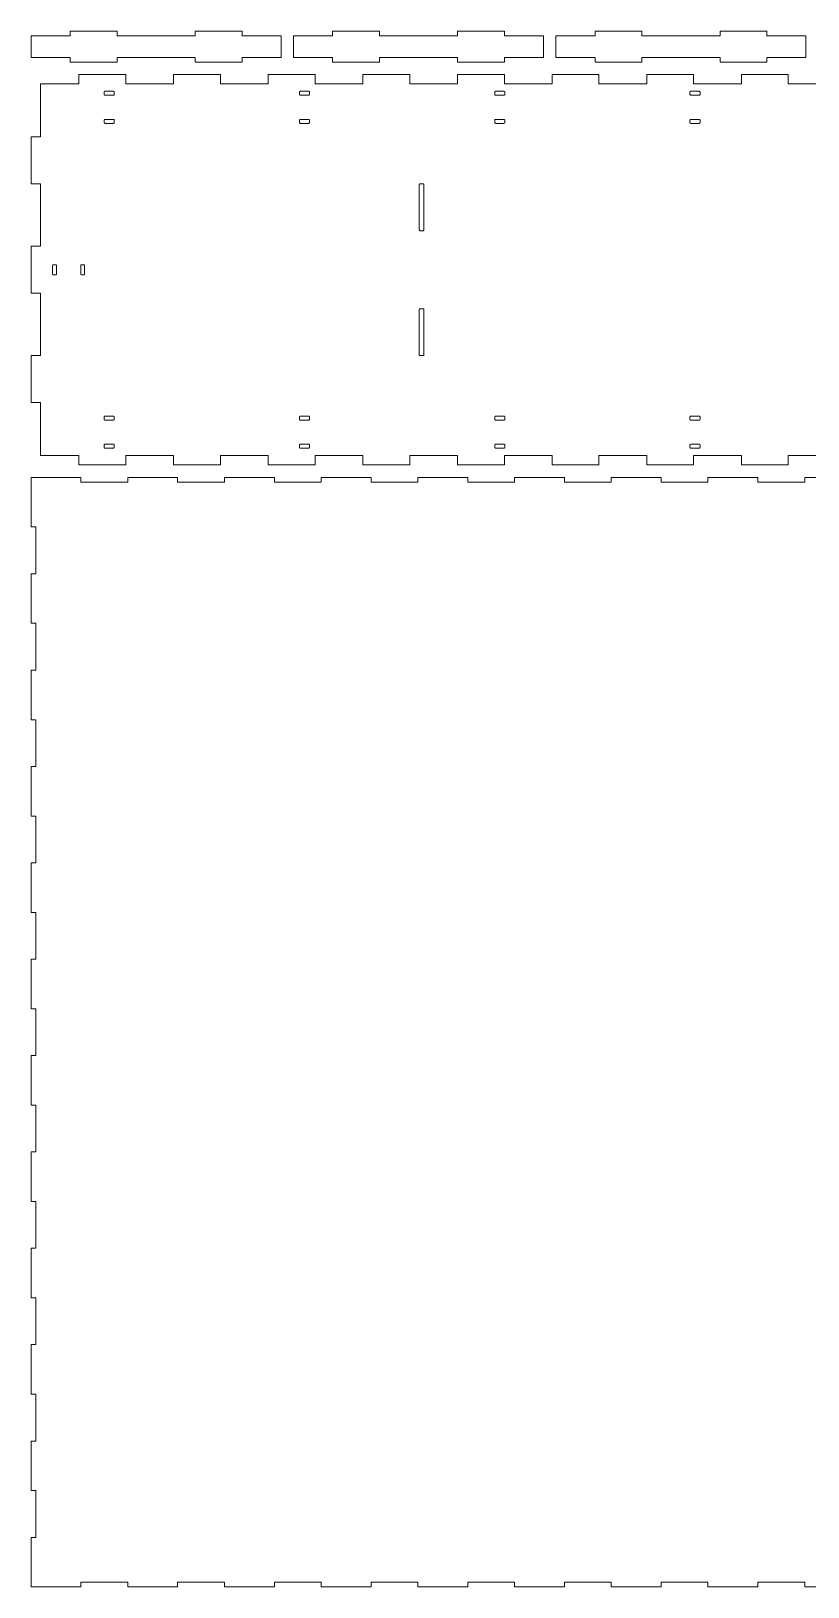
# Model space of a CAD drawing. Header units: millimetres. Extents: x 0 to 3016, y 0 to 2004.
# Drawn here: x 2016 to 2513, y 0 to 996 of the extents above; entities that cross this region are included whole.
import ezdxf

# ---------------------------------------------------------------- set-up
doc = ezdxf.new("R2010")
doc.units = ezdxf.units.MM
doc.layers.add('CORTE', color=1, linetype='Continuous', lineweight=0)

msp = doc.modelspace()

# ---------------------------------------------------------------- linework, layer by layer
at = {"layer": 'CORTE'}
for points in [[(2016, 979.4), (2041, 979.4), (2041, 976.4), (2071, 976.4), (2071, 979.4), (2121, 979.4), (2121, 976.4), (2151, 976.4), (2151, 979.4), (2176, 979.4), (2176, 993.2), (2151, 993.2), (2151, 996.2), (2121, 996.2), (2121, 993.2), (2071, 993.2), (2071, 996.2), (2041, 996.2), (2041, 993.2), (2016, 993.2)], [(2184, 979.4), (2209, 979.4), (2209, 976.4), (2239, 976.4), (2239, 979.4), (2289, 979.4), (2289, 976.4), (2319, 976.4), (2319, 979.4), (2344, 979.4), (2344, 993.2), (2319, 993.2), (2319, 996.2), (2289, 996.2), (2289, 993.2), (2239, 993.2), (2239, 996.2), (2209, 996.2), (2209, 993.2), (2184, 993.2)], [(2352, 979.4), (2377, 979.4), (2377, 976.4), (2407, 976.4), (2407, 979.4), (2457, 979.4), (2457, 976.4), (2487, 976.4), (2487, 979.4), (2512, 979.4), (2512, 993.2), (2487, 993.2), (2487, 996.2), (2457, 996.2), (2457, 993.2), (2407, 993.2), (2407, 996.2), (2377, 996.2), (2377, 993.2), (2352, 993.2)], [(2069.25, 957.05), (2069.246227, 957.117179), (2069.234957, 957.183513), (2069.21633, 957.248167), (2069.190581, 957.31033), (2069.158035, 957.369219), (2069.119099, 957.424094), (2069.074264, 957.474264), (2069.024094, 957.519099), (2068.969219, 957.558035), (2068.91033, 957.590581), (2068.848167, 957.61633), (2068.783513, 957.634957), (2068.717179, 957.646227), (2068.65, 957.65), (2063.35, 957.65), (2063.282821, 957.646227), (2063.216487, 957.634957), (2063.151833, 957.61633), (2063.08967, 957.590581), (2063.030781, 957.558035), (2062.975906, 957.519099), (2062.925736, 957.474264), (2062.880901, 957.424094), (2062.841965, 957.369219), (2062.809419, 957.31033), (2062.78367, 957.248167), (2062.765043, 957.183513), (2062.753773, 957.117179), (2062.75, 957.05), (2062.75, 955.75), (2062.753773, 955.682821), (2062.765043, 955.616487), (2062.78367, 955.551833), (2062.809419, 955.48967), (2062.841965, 955.430781), (2062.880901, 955.375906), (2062.925736, 955.325736), (2062.975906, 955.280901), (2063.030781, 955.241965), (2063.08967, 955.209419), (2063.151833, 955.18367), (2063.216487, 955.165043), (2063.282821, 955.153773), (2063.35, 955.15), (2068.65, 955.15), (2068.717179, 955.153773), (2068.783513, 955.165043), (2068.848167, 955.18367), (2068.91033, 955.209419), (2068.969219, 955.241965), (2069.024094, 955.280901), (2069.074264, 955.325736), (2069.119099, 955.375906), (2069.158035, 955.430781), (2069.190581, 955.48967), (2069.21633, 955.551833), (2069.234957, 955.616487), (2069.246227, 955.682821), (2069.25, 955.75)], [(2194.25, 957.05), (2194.246227, 957.117179), (2194.234957, 957.183513), (2194.21633, 957.248167), (2194.190581, 957.31033), (2194.158035, 957.369219), (2194.119099, 957.424094), (2194.074264, 957.474264), (2194.024094, 957.519099), (2193.969219, 957.558035), (2193.91033, 957.590581), (2193.848167, 957.61633), (2193.783513, 957.634957), (2193.717179, 957.646227), (2193.65, 957.65), (2188.35, 957.65), (2188.282821, 957.646227), (2188.216487, 957.634957), (2188.151833, 957.61633), (2188.08967, 957.590581), (2188.030781, 957.558035), (2187.975906, 957.519099), (2187.925736, 957.474264), (2187.880901, 957.424094), (2187.841965, 957.369219), (2187.809419, 957.31033), (2187.78367, 957.248167), (2187.765043, 957.183513), (2187.753773, 957.117179), (2187.75, 957.05), (2187.75, 955.75), (2187.753773, 955.682821), (2187.765043, 955.616487), (2187.78367, 955.551833), (2187.809419, 955.48967), (2187.841965, 955.430781), (2187.880901, 955.375906), (2187.925736, 955.325736), (2187.975906, 955.280901), (2188.030781, 955.241965), (2188.08967, 955.209419), (2188.151833, 955.18367), (2188.216487, 955.165043), (2188.282821, 955.153773), (2188.35, 955.15), (2193.65, 955.15), (2193.717179, 955.153773), (2193.783513, 955.165043), (2193.848167, 955.18367), (2193.91033, 955.209419), (2193.969219, 955.241965), (2194.024094, 955.280901), (2194.074264, 955.325736), (2194.119099, 955.375906), (2194.158035, 955.430781), (2194.190581, 955.48967), (2194.21633, 955.551833), (2194.234957, 955.616487), (2194.246227, 955.682821), (2194.25, 955.75)], [(2319.25, 957.05), (2319.246227, 957.117179), (2319.234957, 957.183513), (2319.21633, 957.248167), (2319.190581, 957.31033), (2319.158035, 957.369219), (2319.119099, 957.424094), (2319.074264, 957.474264), (2319.024094, 957.519099), (2318.969219, 957.558035), (2318.91033, 957.590581), (2318.848167, 957.61633), (2318.783513, 957.634957), (2318.717179, 957.646227), (2318.65, 957.65), (2313.35, 957.65), (2313.282821, 957.646227), (2313.216487, 957.634957), (2313.151833, 957.61633), (2313.08967, 957.590581), (2313.030781, 957.558035), (2312.975906, 957.519099), (2312.925736, 957.474264), (2312.880901, 957.424094), (2312.841965, 957.369219), (2312.809419, 957.31033), (2312.78367, 957.248167), (2312.765043, 957.183513), (2312.753773, 957.117179), (2312.75, 957.05), (2312.75, 955.75), (2312.753773, 955.682821), (2312.765043, 955.616487), (2312.78367, 955.551833), (2312.809419, 955.48967), (2312.841965, 955.430781), (2312.880901, 955.375906), (2312.925736, 955.325736), (2312.975906, 955.280901), (2313.030781, 955.241965), (2313.08967, 955.209419), (2313.151833, 955.18367), (2313.216487, 955.165043), (2313.282821, 955.153773), (2313.35, 955.15), (2318.65, 955.15), (2318.717179, 955.153773), (2318.783513, 955.165043), (2318.848167, 955.18367), (2318.91033, 955.209419), (2318.969219, 955.241965), (2319.024094, 955.280901), (2319.074264, 955.325736), (2319.119099, 955.375906), (2319.158035, 955.430781), (2319.190581, 955.48967), (2319.21633, 955.551833), (2319.234957, 955.616487), (2319.246227, 955.682821), (2319.25, 955.75)], [(2444.25, 957.05), (2444.246227, 957.117179), (2444.234957, 957.183513), (2444.21633, 957.248167), (2444.190581, 957.31033), (2444.158035, 957.369219), (2444.119099, 957.424094), (2444.074264, 957.474264), (2444.024094, 957.519099), (2443.969219, 957.558035), (2443.91033, 957.590581), (2443.848167, 957.61633), (2443.783513, 957.634957), (2443.717179, 957.646227), (2443.65, 957.65), (2438.35, 957.65), (2438.282821, 957.646227), (2438.216487, 957.634957), (2438.151833, 957.61633), (2438.08967, 957.590581), (2438.030781, 957.558035), (2437.975906, 957.519099), (2437.925736, 957.474264), (2437.880901, 957.424094), (2437.841965, 957.369219), (2437.809419, 957.31033), (2437.78367, 957.248167), (2437.765043, 957.183513), (2437.753773, 957.117179), (2437.75, 957.05), (2437.75, 955.75), (2437.753773, 955.682821), (2437.765043, 955.616487), (2437.78367, 955.551833), (2437.809419, 955.48967), (2437.841965, 955.430781), (2437.880901, 955.375906), (2437.925736, 955.325736), (2437.975906, 955.280901), (2438.030781, 955.241965), (2438.08967, 955.209419), (2438.151833, 955.18367), (2438.216487, 955.165043), (2438.282821, 955.153773), (2438.35, 955.15), (2443.65, 955.15), (2443.717179, 955.153773), (2443.783513, 955.165043), (2443.848167, 955.18367), (2443.91033, 955.209419), (2443.969219, 955.241965), (2444.024094, 955.280901), (2444.074264, 955.325736), (2444.119099, 955.375906), (2444.158035, 955.430781), (2444.190581, 955.48967), (2444.21633, 955.551833), (2444.234957, 955.616487), (2444.246227, 955.682821), (2444.25, 955.75)], [(2069.25, 939.05), (2069.246227, 939.117179), (2069.234957, 939.183513), (2069.21633, 939.248167), (2069.190581, 939.31033), (2069.158035, 939.369219), (2069.119099, 939.424094), (2069.074264, 939.474264), (2069.024094, 939.519099), (2068.969219, 939.558035), (2068.91033, 939.590581), (2068.848167, 939.61633), (2068.783513, 939.634957), (2068.717179, 939.646227), (2068.65, 939.65), (2063.35, 939.65), (2063.282821, 939.646227), (2063.216487, 939.634957), (2063.151833, 939.61633), (2063.08967, 939.590581), (2063.030781, 939.558035), (2062.975906, 939.519099), (2062.925736, 939.474264), (2062.880901, 939.424094), (2062.841965, 939.369219), (2062.809419, 939.31033), (2062.78367, 939.248167), (2062.765043, 939.183513), (2062.753773, 939.117179), (2062.75, 939.05), (2062.75, 937.75), (2062.753773, 937.682821), (2062.765043, 937.616487), (2062.78367, 937.551833), (2062.809419, 937.48967), (2062.841965, 937.430781), (2062.880901, 937.375906), (2062.925736, 937.325736), (2062.975906, 937.280901), (2063.030781, 937.241965), (2063.08967, 937.209419), (2063.151833, 937.18367), (2063.216487, 937.165043), (2063.282821, 937.153773), (2063.35, 937.15), (2068.65, 937.15), (2068.717179, 937.153773), (2068.783513, 937.165043), (2068.848167, 937.18367), (2068.91033, 937.209419), (2068.969219, 937.241965), (2069.024094, 937.280901), (2069.074264, 937.325736), (2069.119099, 937.375906), (2069.158035, 937.430781), (2069.190581, 937.48967), (2069.21633, 937.551833), (2069.234957, 937.616487), (2069.246227, 937.682821), (2069.25, 937.75)], [(2194.25, 939.05), (2194.246227, 939.117179), (2194.234957, 939.183513), (2194.21633, 939.248167), (2194.190581, 939.31033), (2194.158035, 939.369219), (2194.119099, 939.424094), (2194.074264, 939.474264), (2194.024094, 939.519099), (2193.969219, 939.558035), (2193.91033, 939.590581), (2193.848167, 939.61633), (2193.783513, 939.634957), (2193.717179, 939.646227), (2193.65, 939.65), (2188.35, 939.65), (2188.282821, 939.646227), (2188.216487, 939.634957), (2188.151833, 939.61633), (2188.08967, 939.590581), (2188.030781, 939.558035), (2187.975906, 939.519099), (2187.925736, 939.474264), (2187.880901, 939.424094), (2187.841965, 939.369219), (2187.809419, 939.31033), (2187.78367, 939.248167), (2187.765043, 939.183513), (2187.753773, 939.117179), (2187.75, 939.05), (2187.75, 937.75), (2187.753773, 937.682821), (2187.765043, 937.616487), (2187.78367, 937.551833), (2187.809419, 937.48967), (2187.841965, 937.430781), (2187.880901, 937.375906), (2187.925736, 937.325736), (2187.975906, 937.280901), (2188.030781, 937.241965), (2188.08967, 937.209419), (2188.151833, 937.18367), (2188.216487, 937.165043), (2188.282821, 937.153773), (2188.35, 937.15), (2193.65, 937.15), (2193.717179, 937.153773), (2193.783513, 937.165043), (2193.848167, 937.18367), (2193.91033, 937.209419), (2193.969219, 937.241965), (2194.024094, 937.280901), (2194.074264, 937.325736), (2194.119099, 937.375906), (2194.158035, 937.430781), (2194.190581, 937.48967), (2194.21633, 937.551833), (2194.234957, 937.616487), (2194.246227, 937.682821), (2194.25, 937.75)], [(2319.25, 939.05), (2319.246227, 939.117179), (2319.234957, 939.183513), (2319.21633, 939.248167), (2319.190581, 939.31033), (2319.158035, 939.369219), (2319.119099, 939.424094), (2319.074264, 939.474264), (2319.024094, 939.519099), (2318.969219, 939.558035), (2318.91033, 939.590581), (2318.848167, 939.61633), (2318.783513, 939.634957), (2318.717179, 939.646227), (2318.65, 939.65), (2313.35, 939.65), (2313.282821, 939.646227), (2313.216487, 939.634957), (2313.151833, 939.61633), (2313.08967, 939.590581), (2313.030781, 939.558035), (2312.975906, 939.519099), (2312.925736, 939.474264), (2312.880901, 939.424094), (2312.841965, 939.369219), (2312.809419, 939.31033), (2312.78367, 939.248167), (2312.765043, 939.183513), (2312.753773, 939.117179), (2312.75, 939.05), (2312.75, 937.75), (2312.753773, 937.682821), (2312.765043, 937.616487), (2312.78367, 937.551833), (2312.809419, 937.48967), (2312.841965, 937.430781), (2312.880901, 937.375906), (2312.925736, 937.325736), (2312.975906, 937.280901), (2313.030781, 937.241965), (2313.08967, 937.209419), (2313.151833, 937.18367), (2313.216487, 937.165043), (2313.282821, 937.153773), (2313.35, 937.15), (2318.65, 937.15), (2318.717179, 937.153773), (2318.783513, 937.165043), (2318.848167, 937.18367), (2318.91033, 937.209419), (2318.969219, 937.241965), (2319.024094, 937.280901), (2319.074264, 937.325736), (2319.119099, 937.375906), (2319.158035, 937.430781), (2319.190581, 937.48967), (2319.21633, 937.551833), (2319.234957, 937.616487), (2319.246227, 937.682821), (2319.25, 937.75)], [(2444.25, 939.05), (2444.246227, 939.117179), (2444.234957, 939.183513), (2444.21633, 939.248167), (2444.190581, 939.31033), (2444.158035, 939.369219), (2444.119099, 939.424094), (2444.074264, 939.474264), (2444.024094, 939.519099), (2443.969219, 939.558035), (2443.91033, 939.590581), (2443.848167, 939.61633), (2443.783513, 939.634957), (2443.717179, 939.646227), (2443.65, 939.65), (2438.35, 939.65), (2438.282821, 939.646227), (2438.216487, 939.634957), (2438.151833, 939.61633), (2438.08967, 939.590581), (2438.030781, 939.558035), (2437.975906, 939.519099), (2437.925736, 939.474264), (2437.880901, 939.424094), (2437.841965, 939.369219), (2437.809419, 939.31033), (2437.78367, 939.248167), (2437.765043, 939.183513), (2437.753773, 939.117179), (2437.75, 939.05), (2437.75, 937.75), (2437.753773, 937.682821), (2437.765043, 937.616487), (2437.78367, 937.551833), (2437.809419, 937.48967), (2437.841965, 937.430781), (2437.880901, 937.375906), (2437.925736, 937.325736), (2437.975906, 937.280901), (2438.030781, 937.241965), (2438.08967, 937.209419), (2438.151833, 937.18367), (2438.216487, 937.165043), (2438.282821, 937.153773), (2438.35, 937.15), (2443.65, 937.15), (2443.717179, 937.153773), (2443.783513, 937.165043), (2443.848167, 937.18367), (2443.91033, 937.209419), (2443.969219, 937.241965), (2444.024094, 937.280901), (2444.074264, 937.325736), (2444.119099, 937.375906), (2444.158035, 937.430781), (2444.190581, 937.48967), (2444.21633, 937.551833), (2444.234957, 937.616487), (2444.246227, 937.682821), (2444.25, 937.75)], [(2267.5, 897.8), (2267.496227, 897.867179), (2267.484957, 897.933513), (2267.46633, 897.998167), (2267.440581, 898.06033), (2267.408035, 898.119219), (2267.369099, 898.174094), (2267.324264, 898.224264), (2267.274094, 898.269099), (2267.219219, 898.308035), (2267.16033, 898.340581), (2267.098167, 898.36633), (2267.033513, 898.384957), (2266.967179, 898.396227), (2266.9, 898.4), (2265.1, 898.4), (2265.032821, 898.396227), (2264.966487, 898.384957), (2264.901833, 898.36633), (2264.83967, 898.340581), (2264.780781, 898.308035), (2264.725906, 898.269099), (2264.675736, 898.224264), (2264.630901, 898.174094), (2264.591965, 898.119219), (2264.559419, 898.06033), (2264.53367, 897.998167), (2264.515043, 897.933513), (2264.503773, 897.867179), (2264.5, 897.8), (2264.5, 869), (2264.503773, 868.932821), (2264.515043, 868.866487), (2264.53367, 868.801833), (2264.559419, 868.73967), (2264.591965, 868.680781), (2264.630901, 868.625906), (2264.675736, 868.575736), (2264.725906, 868.530901), (2264.780781, 868.491965), (2264.83967, 868.459419), (2264.901833, 868.43367), (2264.966487, 868.415043), (2265.032821, 868.403773), (2265.1, 868.4), (2266.9, 868.4), (2266.967179, 868.403773), (2267.033513, 868.415043), (2267.098167, 868.43367), (2267.16033, 868.459419), (2267.219219, 868.491965), (2267.274094, 868.530901), (2267.324264, 868.575736), (2267.369099, 868.625906), (2267.408035, 868.680781), (2267.440581, 868.73967), (2267.46633, 868.801833), (2267.484957, 868.866487), (2267.496227, 868.932821), (2267.5, 869)], [(2032.25, 846.05), (2032.246227, 846.117179), (2032.234957, 846.183513), (2032.21633, 846.248167), (2032.190581, 846.31033), (2032.158035, 846.369219), (2032.119099, 846.424094), (2032.074264, 846.474264), (2032.024094, 846.519099), (2031.969219, 846.558035), (2031.91033, 846.590581), (2031.848167, 846.61633), (2031.783513, 846.634957), (2031.717179, 846.646227), (2031.65, 846.65), (2030.35, 846.65), (2030.282821, 846.646227), (2030.216487, 846.634957), (2030.151833, 846.61633), (2030.08967, 846.590581), (2030.030781, 846.558035), (2029.975906, 846.519099), (2029.925736, 846.474264), (2029.880901, 846.424094), (2029.841965, 846.369219), (2029.809419, 846.31033), (2029.78367, 846.248167), (2029.765043, 846.183513), (2029.753773, 846.117179), (2029.75, 846.05), (2029.75, 840.75), (2029.753773, 840.682821), (2029.765043, 840.616487), (2029.78367, 840.551833), (2029.809419, 840.48967), (2029.841965, 840.430781), (2029.880901, 840.375906), (2029.925736, 840.325736), (2029.975906, 840.280901), (2030.030781, 840.241965), (2030.08967, 840.209419), (2030.151833, 840.18367), (2030.216487, 840.165043), (2030.282821, 840.153773), (2030.35, 840.15), (2031.65, 840.15), (2031.717179, 840.153773), (2031.783513, 840.165043), (2031.848167, 840.18367), (2031.91033, 840.209419), (2031.969219, 840.241965), (2032.024094, 840.280901), (2032.074264, 840.325736), (2032.119099, 840.375906), (2032.158035, 840.430781), (2032.190581, 840.48967), (2032.21633, 840.551833), (2032.234957, 840.616487), (2032.246227, 840.682821), (2032.25, 840.75)], [(2050.25, 846.05), (2050.246227, 846.117179), (2050.234957, 846.183513), (2050.21633, 846.248167), (2050.190581, 846.31033), (2050.158035, 846.369219), (2050.119099, 846.424094), (2050.074264, 846.474264), (2050.024094, 846.519099), (2049.969219, 846.558035), (2049.91033, 846.590581), (2049.848167, 846.61633), (2049.783513, 846.634957), (2049.717179, 846.646227), (2049.65, 846.65), (2048.35, 846.65), (2048.282821, 846.646227), (2048.216487, 846.634957), (2048.151833, 846.61633), (2048.08967, 846.590581), (2048.030781, 846.558035), (2047.975906, 846.519099), (2047.925736, 846.474264), (2047.880901, 846.424094), (2047.841965, 846.369219), (2047.809419, 846.31033), (2047.78367, 846.248167), (2047.765043, 846.183513), (2047.753773, 846.117179), (2047.75, 846.05), (2047.75, 840.75), (2047.753773, 840.682821), (2047.765043, 840.616487), (2047.78367, 840.551833), (2047.809419, 840.48967), (2047.841965, 840.430781), (2047.880901, 840.375906), (2047.925736, 840.325736), (2047.975906, 840.280901), (2048.030781, 840.241965), (2048.08967, 840.209419), (2048.151833, 840.18367), (2048.216487, 840.165043), (2048.282821, 840.153773), (2048.35, 840.15), (2049.65, 840.15), (2049.717179, 840.153773), (2049.783513, 840.165043), (2049.848167, 840.18367), (2049.91033, 840.209419), (2049.969219, 840.241965), (2050.024094, 840.280901), (2050.074264, 840.325736), (2050.119099, 840.375906), (2050.158035, 840.430781), (2050.190581, 840.48967), (2050.21633, 840.551833), (2050.234957, 840.616487), (2050.246227, 840.682821), (2050.25, 840.75)], [(2267.5, 817.8), (2267.496227, 817.867179), (2267.484957, 817.933513), (2267.46633, 817.998167), (2267.440581, 818.06033), (2267.408035, 818.119219), (2267.369099, 818.174094), (2267.324264, 818.224264), (2267.274094, 818.269099), (2267.219219, 818.308035), (2267.16033, 818.340581), (2267.098167, 818.36633), (2267.033513, 818.384957), (2266.967179, 818.396227), (2266.9, 818.4), (2265.1, 818.4), (2265.032821, 818.396227), (2264.966487, 818.384957), (2264.901833, 818.36633), (2264.83967, 818.340581), (2264.780781, 818.308035), (2264.725906, 818.269099), (2264.675736, 818.224264), (2264.630901, 818.174094), (2264.591965, 818.119219), (2264.559419, 818.06033), (2264.53367, 817.998167), (2264.515043, 817.933513), (2264.503773, 817.867179), (2264.5, 817.8), (2264.5, 789), (2264.503773, 788.932821), (2264.515043, 788.866487), (2264.53367, 788.801833), (2264.559419, 788.73967), (2264.591965, 788.680781), (2264.630901, 788.625906), (2264.675736, 788.575736), (2264.725906, 788.530901), (2264.780781, 788.491965), (2264.83967, 788.459419), (2264.901833, 788.43367), (2264.966487, 788.415043), (2265.032821, 788.403773), (2265.1, 788.4), (2266.9, 788.4), (2266.967179, 788.403773), (2267.033513, 788.415043), (2267.098167, 788.43367), (2267.16033, 788.459419), (2267.219219, 788.491965), (2267.274094, 788.530901), (2267.324264, 788.575736), (2267.369099, 788.625906), (2267.408035, 788.680781), (2267.440581, 788.73967), (2267.46633, 788.801833), (2267.484957, 788.866487), (2267.496227, 788.932821), (2267.5, 789)], [(2069.25, 749.05), (2069.246227, 749.117179), (2069.234957, 749.183513), (2069.21633, 749.248167), (2069.190581, 749.31033), (2069.158035, 749.369219), (2069.119099, 749.424094), (2069.074264, 749.474264), (2069.024094, 749.519099), (2068.969219, 749.558035), (2068.91033, 749.590581), (2068.848167, 749.61633), (2068.783513, 749.634957), (2068.717179, 749.646227), (2068.65, 749.65), (2063.35, 749.65), (2063.282821, 749.646227), (2063.216487, 749.634957), (2063.151833, 749.61633), (2063.08967, 749.590581), (2063.030781, 749.558035), (2062.975906, 749.519099), (2062.925736, 749.474264), (2062.880901, 749.424094), (2062.841965, 749.369219), (2062.809419, 749.31033), (2062.78367, 749.248167), (2062.765043, 749.183513), (2062.753773, 749.117179), (2062.75, 749.05), (2062.75, 747.75), (2062.753773, 747.682821), (2062.765043, 747.616487), (2062.78367, 747.551833), (2062.809419, 747.48967), (2062.841965, 747.430781), (2062.880901, 747.375906), (2062.925736, 747.325736), (2062.975906, 747.280901), (2063.030781, 747.241965), (2063.08967, 747.209419), (2063.151833, 747.18367), (2063.216487, 747.165043), (2063.282821, 747.153773), (2063.35, 747.15), (2068.65, 747.15), (2068.717179, 747.153773), (2068.783513, 747.165043), (2068.848167, 747.18367), (2068.91033, 747.209419), (2068.969219, 747.241965), (2069.024094, 747.280901), (2069.074264, 747.325736), (2069.119099, 747.375906), (2069.158035, 747.430781), (2069.190581, 747.48967), (2069.21633, 747.551833), (2069.234957, 747.616487), (2069.246227, 747.682821), (2069.25, 747.75)], [(2194.25, 749.05), (2194.246227, 749.117179), (2194.234957, 749.183513), (2194.21633, 749.248167), (2194.190581, 749.31033), (2194.158035, 749.369219), (2194.119099, 749.424094), (2194.074264, 749.474264), (2194.024094, 749.519099), (2193.969219, 749.558035), (2193.91033, 749.590581), (2193.848167, 749.61633), (2193.783513, 749.634957), (2193.717179, 749.646227), (2193.65, 749.65), (2188.35, 749.65), (2188.282821, 749.646227), (2188.216487, 749.634957), (2188.151833, 749.61633), (2188.08967, 749.590581), (2188.030781, 749.558035), (2187.975906, 749.519099), (2187.925736, 749.474264), (2187.880901, 749.424094), (2187.841965, 749.369219), (2187.809419, 749.31033), (2187.78367, 749.248167), (2187.765043, 749.183513), (2187.753773, 749.117179), (2187.75, 749.05), (2187.75, 747.75), (2187.753773, 747.682821), (2187.765043, 747.616487), (2187.78367, 747.551833), (2187.809419, 747.48967), (2187.841965, 747.430781), (2187.880901, 747.375906), (2187.925736, 747.325736), (2187.975906, 747.280901), (2188.030781, 747.241965), (2188.08967, 747.209419), (2188.151833, 747.18367), (2188.216487, 747.165043), (2188.282821, 747.153773), (2188.35, 747.15), (2193.65, 747.15), (2193.717179, 747.153773), (2193.783513, 747.165043), (2193.848167, 747.18367), (2193.91033, 747.209419), (2193.969219, 747.241965), (2194.024094, 747.280901), (2194.074264, 747.325736), (2194.119099, 747.375906), (2194.158035, 747.430781), (2194.190581, 747.48967), (2194.21633, 747.551833), (2194.234957, 747.616487), (2194.246227, 747.682821), (2194.25, 747.75)], [(2319.25, 749.05), (2319.246227, 749.117179), (2319.234957, 749.183513), (2319.21633, 749.248167), (2319.190581, 749.31033), (2319.158035, 749.369219), (2319.119099, 749.424094), (2319.074264, 749.474264), (2319.024094, 749.519099), (2318.969219, 749.558035), (2318.91033, 749.590581), (2318.848167, 749.61633), (2318.783513, 749.634957), (2318.717179, 749.646227), (2318.65, 749.65), (2313.35, 749.65), (2313.282821, 749.646227), (2313.216487, 749.634957), (2313.151833, 749.61633), (2313.08967, 749.590581), (2313.030781, 749.558035), (2312.975906, 749.519099), (2312.925736, 749.474264), (2312.880901, 749.424094), (2312.841965, 749.369219), (2312.809419, 749.31033), (2312.78367, 749.248167), (2312.765043, 749.183513), (2312.753773, 749.117179), (2312.75, 749.05), (2312.75, 747.75), (2312.753773, 747.682821), (2312.765043, 747.616487), (2312.78367, 747.551833), (2312.809419, 747.48967), (2312.841965, 747.430781), (2312.880901, 747.375906), (2312.925736, 747.325736), (2312.975906, 747.280901), (2313.030781, 747.241965), (2313.08967, 747.209419), (2313.151833, 747.18367), (2313.216487, 747.165043), (2313.282821, 747.153773), (2313.35, 747.15), (2318.65, 747.15), (2318.717179, 747.153773), (2318.783513, 747.165043), (2318.848167, 747.18367), (2318.91033, 747.209419), (2318.969219, 747.241965), (2319.024094, 747.280901), (2319.074264, 747.325736), (2319.119099, 747.375906), (2319.158035, 747.430781), (2319.190581, 747.48967), (2319.21633, 747.551833), (2319.234957, 747.616487), (2319.246227, 747.682821), (2319.25, 747.75)], [(2444.25, 749.05), (2444.246227, 749.117179), (2444.234957, 749.183513), (2444.21633, 749.248167), (2444.190581, 749.31033), (2444.158035, 749.369219), (2444.119099, 749.424094), (2444.074264, 749.474264), (2444.024094, 749.519099), (2443.969219, 749.558035), (2443.91033, 749.590581), (2443.848167, 749.61633), (2443.783513, 749.634957), (2443.717179, 749.646227), (2443.65, 749.65), (2438.35, 749.65), (2438.282821, 749.646227), (2438.216487, 749.634957), (2438.151833, 749.61633), (2438.08967, 749.590581), (2438.030781, 749.558035), (2437.975906, 749.519099), (2437.925736, 749.474264), (2437.880901, 749.424094), (2437.841965, 749.369219), (2437.809419, 749.31033), (2437.78367, 749.248167), (2437.765043, 749.183513), (2437.753773, 749.117179), (2437.75, 749.05), (2437.75, 747.75), (2437.753773, 747.682821), (2437.765043, 747.616487), (2437.78367, 747.551833), (2437.809419, 747.48967), (2437.841965, 747.430781), (2437.880901, 747.375906), (2437.925736, 747.325736), (2437.975906, 747.280901), (2438.030781, 747.241965), (2438.08967, 747.209419), (2438.151833, 747.18367), (2438.216487, 747.165043), (2438.282821, 747.153773), (2438.35, 747.15), (2443.65, 747.15), (2443.717179, 747.153773), (2443.783513, 747.165043), (2443.848167, 747.18367), (2443.91033, 747.209419), (2443.969219, 747.241965), (2444.024094, 747.280901), (2444.074264, 747.325736), (2444.119099, 747.375906), (2444.158035, 747.430781), (2444.190581, 747.48967), (2444.21633, 747.551833), (2444.234957, 747.616487), (2444.246227, 747.682821), (2444.25, 747.75)], [(2069.25, 731.05), (2069.246227, 731.117179), (2069.234957, 731.183513), (2069.21633, 731.248167), (2069.190581, 731.31033), (2069.158035, 731.369219), (2069.119099, 731.424094), (2069.074264, 731.474264), (2069.024094, 731.519099), (2068.969219, 731.558035), (2068.91033, 731.590581), (2068.848167, 731.61633), (2068.783513, 731.634957), (2068.717179, 731.646227), (2068.65, 731.65), (2063.35, 731.65), (2063.282821, 731.646227), (2063.216487, 731.634957), (2063.151833, 731.61633), (2063.08967, 731.590581), (2063.030781, 731.558035), (2062.975906, 731.519099), (2062.925736, 731.474264), (2062.880901, 731.424094), (2062.841965, 731.369219), (2062.809419, 731.31033), (2062.78367, 731.248167), (2062.765043, 731.183513), (2062.753773, 731.117179), (2062.75, 731.05), (2062.75, 729.75), (2062.753773, 729.682821), (2062.765043, 729.616487), (2062.78367, 729.551833), (2062.809419, 729.48967), (2062.841965, 729.430781), (2062.880901, 729.375906), (2062.925736, 729.325736), (2062.975906, 729.280901), (2063.030781, 729.241965), (2063.08967, 729.209419), (2063.151833, 729.18367), (2063.216487, 729.165043), (2063.282821, 729.153773), (2063.35, 729.15), (2068.65, 729.15), (2068.717179, 729.153773), (2068.783513, 729.165043), (2068.848167, 729.18367), (2068.91033, 729.209419), (2068.969219, 729.241965), (2069.024094, 729.280901), (2069.074264, 729.325736), (2069.119099, 729.375906), (2069.158035, 729.430781), (2069.190581, 729.48967), (2069.21633, 729.551833), (2069.234957, 729.616487), (2069.246227, 729.682821), (2069.25, 729.75)], [(2194.25, 731.05), (2194.246227, 731.117179), (2194.234957, 731.183513), (2194.21633, 731.248167), (2194.190581, 731.31033), (2194.158035, 731.369219), (2194.119099, 731.424094), (2194.074264, 731.474264), (2194.024094, 731.519099), (2193.969219, 731.558035), (2193.91033, 731.590581), (2193.848167, 731.61633), (2193.783513, 731.634957), (2193.717179, 731.646227), (2193.65, 731.65), (2188.35, 731.65), (2188.282821, 731.646227), (2188.216487, 731.634957), (2188.151833, 731.61633), (2188.08967, 731.590581), (2188.030781, 731.558035), (2187.975906, 731.519099), (2187.925736, 731.474264), (2187.880901, 731.424094), (2187.841965, 731.369219), (2187.809419, 731.31033), (2187.78367, 731.248167), (2187.765043, 731.183513), (2187.753773, 731.117179), (2187.75, 731.05), (2187.75, 729.75), (2187.753773, 729.682821), (2187.765043, 729.616487), (2187.78367, 729.551833), (2187.809419, 729.48967), (2187.841965, 729.430781), (2187.880901, 729.375906), (2187.925736, 729.325736), (2187.975906, 729.280901), (2188.030781, 729.241965), (2188.08967, 729.209419), (2188.151833, 729.18367), (2188.216487, 729.165043), (2188.282821, 729.153773), (2188.35, 729.15), (2193.65, 729.15), (2193.717179, 729.153773), (2193.783513, 729.165043), (2193.848167, 729.18367), (2193.91033, 729.209419), (2193.969219, 729.241965), (2194.024094, 729.280901), (2194.074264, 729.325736), (2194.119099, 729.375906), (2194.158035, 729.430781), (2194.190581, 729.48967), (2194.21633, 729.551833), (2194.234957, 729.616487), (2194.246227, 729.682821), (2194.25, 729.75)], [(2319.25, 731.05), (2319.246227, 731.117179), (2319.234957, 731.183513), (2319.21633, 731.248167), (2319.190581, 731.31033), (2319.158035, 731.369219), (2319.119099, 731.424094), (2319.074264, 731.474264), (2319.024094, 731.519099), (2318.969219, 731.558035), (2318.91033, 731.590581), (2318.848167, 731.61633), (2318.783513, 731.634957), (2318.717179, 731.646227), (2318.65, 731.65), (2313.35, 731.65), (2313.282821, 731.646227), (2313.216487, 731.634957), (2313.151833, 731.61633), (2313.08967, 731.590581), (2313.030781, 731.558035), (2312.975906, 731.519099), (2312.925736, 731.474264), (2312.880901, 731.424094), (2312.841965, 731.369219), (2312.809419, 731.31033), (2312.78367, 731.248167), (2312.765043, 731.183513), (2312.753773, 731.117179), (2312.75, 731.05), (2312.75, 729.75), (2312.753773, 729.682821), (2312.765043, 729.616487), (2312.78367, 729.551833), (2312.809419, 729.48967), (2312.841965, 729.430781), (2312.880901, 729.375906), (2312.925736, 729.325736), (2312.975906, 729.280901), (2313.030781, 729.241965), (2313.08967, 729.209419), (2313.151833, 729.18367), (2313.216487, 729.165043), (2313.282821, 729.153773), (2313.35, 729.15), (2318.65, 729.15), (2318.717179, 729.153773), (2318.783513, 729.165043), (2318.848167, 729.18367), (2318.91033, 729.209419), (2318.969219, 729.241965), (2319.024094, 729.280901), (2319.074264, 729.325736), (2319.119099, 729.375906), (2319.158035, 729.430781), (2319.190581, 729.48967), (2319.21633, 729.551833), (2319.234957, 729.616487), (2319.246227, 729.682821), (2319.25, 729.75)], [(2444.25, 731.05), (2444.246227, 731.117179), (2444.234957, 731.183513), (2444.21633, 731.248167), (2444.190581, 731.31033), (2444.158035, 731.369219), (2444.119099, 731.424094), (2444.074264, 731.474264), (2444.024094, 731.519099), (2443.969219, 731.558035), (2443.91033, 731.590581), (2443.848167, 731.61633), (2443.783513, 731.634957), (2443.717179, 731.646227), (2443.65, 731.65), (2438.35, 731.65), (2438.282821, 731.646227), (2438.216487, 731.634957), (2438.151833, 731.61633), (2438.08967, 731.590581), (2438.030781, 731.558035), (2437.975906, 731.519099), (2437.925736, 731.474264), (2437.880901, 731.424094), (2437.841965, 731.369219), (2437.809419, 731.31033), (2437.78367, 731.248167), (2437.765043, 731.183513), (2437.753773, 731.117179), (2437.75, 731.05), (2437.75, 729.75), (2437.753773, 729.682821), (2437.765043, 729.616487), (2437.78367, 729.551833), (2437.809419, 729.48967), (2437.841965, 729.430781), (2437.880901, 729.375906), (2437.925736, 729.325736), (2437.975906, 729.280901), (2438.030781, 729.241965), (2438.08967, 729.209419), (2438.151833, 729.18367), (2438.216487, 729.165043), (2438.282821, 729.153773), (2438.35, 729.15), (2443.65, 729.15), (2443.717179, 729.153773), (2443.783513, 729.165043), (2443.848167, 729.18367), (2443.91033, 729.209419), (2443.969219, 729.241965), (2444.024094, 729.280901), (2444.074264, 729.325736), (2444.119099, 729.375906), (2444.158035, 729.430781), (2444.190581, 729.48967), (2444.21633, 729.551833), (2444.234957, 729.616487), (2444.246227, 729.682821), (2444.25, 729.75)]]:
    msp.add_lwpolyline(points, close=True, dxfattribs=at)
for points in [[(2531.294118, 962.4), (2500.705882, 962.4), (2500.705882, 968.4), (2470.705882, 968.4), (2470.705882, 962.4), (2440.117647, 962.4), (2440.117647, 968.4), (2410.117647, 968.4), (2410.117647, 962.4), (2379.529412, 962.4), (2379.529412, 968.4), (2349.529412, 968.4), (2349.529412, 962.4), (2318.941176, 962.4), (2318.941176, 968.4), (2288.941176, 968.4), (2288.941176, 962.4), (2258.352941, 962.4), (2258.352941, 968.4), (2228.352941, 968.4), (2228.352941, 962.4), (2197.764706, 962.4), (2197.764706, 968.4), (2167.764706, 968.4), (2167.764706, 962.4), (2137.176471, 962.4), (2137.176471, 968.4), (2107.176471, 968.4), (2107.176471, 962.4), (2076.588235, 962.4), (2076.588235, 968.4), (2046.588235, 968.4), (2046.588235, 962.4), (2022, 962.4), (2022, 928.4), (2016, 928.4), (2016, 898.4), (2022, 898.4), (2022, 858.4), (2016, 858.4), (2016, 828.4), (2022, 828.4), (2022, 788.4), (2016, 788.4), (2016, 758.4), (2022, 758.4), (2022, 724.4), (2022, 724.4), (2046.588235, 724.4), (2046.588235, 718.4), (2076.588235, 718.4), (2076.588235, 724.4), (2107.176471, 724.4), (2107.176471, 718.4), (2137.176471, 718.4), (2137.176471, 724.4), (2167.764706, 724.4), (2167.764706, 718.4), (2197.764706, 718.4), (2197.764706, 724.4), (2228.352941, 724.4), (2228.352941, 718.4), (2258.352941, 718.4), (2258.352941, 724.4), (2288.941176, 724.4), (2288.941176, 718.4), (2318.941176, 718.4), (2318.941176, 724.4), (2349.529412, 724.4), (2349.529412, 718.4), (2379.529412, 718.4), (2379.529412, 724.4), (2410.117647, 724.4), (2410.117647, 718.4), (2440.117647, 718.4), (2440.117647, 724.4), (2470.705882, 724.4), (2470.705882, 718.4), (2500.705882, 718.4), (2500.705882, 724.4), (2531.294118, 724.4)], [(2543.1, 710.4), (2511.2, 710.4), (2511.2, 707.4), (2481.2, 707.4), (2481.2, 710.4), (2449.3, 710.4), (2449.3, 707.4), (2419.3, 707.4), (2419.3, 710.4), (2387.4, 710.4), (2387.4, 707.4), (2357.4, 707.4), (2357.4, 710.4), (2325.5, 710.4), (2325.5, 707.4), (2295.5, 707.4), (2295.5, 710.4), (2263.6, 710.4), (2263.6, 707.4), (2233.6, 707.4), (2233.6, 710.4), (2201.7, 710.4), (2201.7, 707.4), (2171.7, 707.4), (2171.7, 710.4), (2139.8, 710.4), (2139.8, 707.4), (2109.8, 707.4), (2109.8, 710.4), (2077.9, 710.4), (2077.9, 707.4), (2047.9, 707.4), (2047.9, 710.4), (2016, 710.4), (2016, 678.7), (2019, 678.7), (2019, 648.7), (2016, 648.7), (2016, 617), (2019, 617), (2019, 587), (2016, 587), (2016, 555.3), (2019, 555.3), (2019, 525.3), (2016, 525.3), (2016, 493.6), (2019, 493.6), (2019, 463.6), (2016, 463.6), (2016, 431.9), (2019, 431.9), (2019, 401.9), (2016, 401.9), (2016, 370.2), (2019, 370.2), (2019, 340.2), (2016, 340.2), (2016, 308.5), (2019, 308.5), (2019, 278.5), (2016, 278.5), (2016, 246.8), (2019, 246.8), (2019, 216.8), (2016, 216.8), (2016, 185.1), (2019, 185.1), (2019, 155.1), (2016, 155.1), (2016, 123.4), (2019, 123.4), (2019, 93.4), (2016, 93.4), (2016, 61.7), (2019, 61.7), (2019, 31.7), (2016, 31.7), (2016, 0), (2047.9, 0), (2047.9, 3), (2077.9, 3), (2077.9, 0), (2109.8, 0), (2109.8, 3), (2139.8, 3), (2139.8, 0), (2171.7, 0), (2171.7, 3), (2201.7, 3), (2201.7, 0), (2233.6, 0), (2233.6, 3), (2263.6, 3), (2263.6, 0), (2295.5, 0), (2295.5, 3), (2325.5, 3), (2325.5, 0), (2357.4, 0), (2357.4, 3), (2387.4, 3), (2387.4, 0), (2419.3, 0), (2419.3, 3), (2449.3, 3), (2449.3, 0), (2481.2, 0), (2481.2, 3), (2511.2, 3), (2511.2, 0), (2543.1, 0)]]:
    msp.add_lwpolyline(points, dxfattribs=at)

doc.saveas('drawing.dxf')
